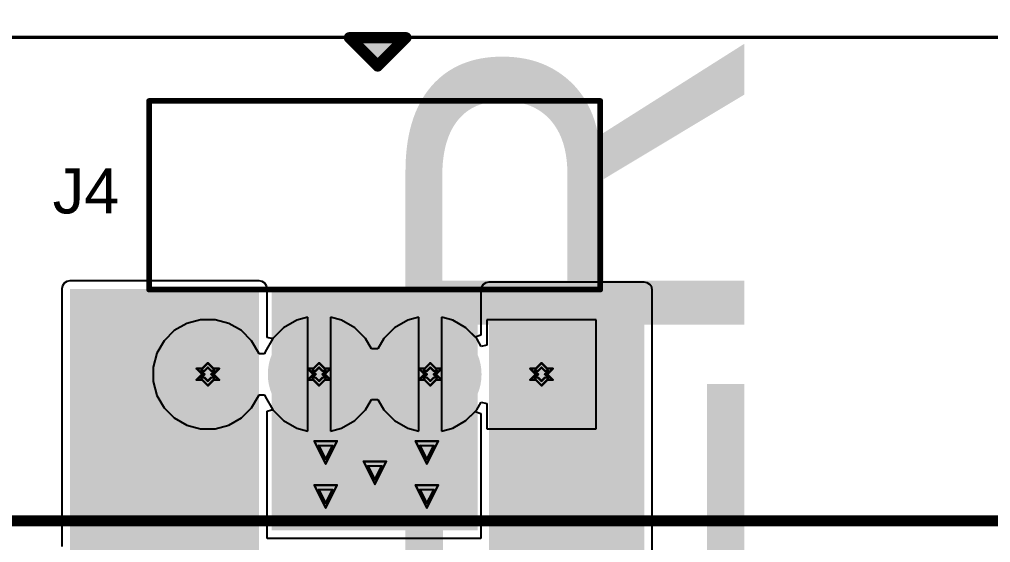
# Model space of a CAD drawing. Header units: millimetres. Extents: x -6 to 194, y -120 to 229.
# Drawn here: x 27.52 to 49.35, y 147.66 to 159.43 of the extents above; entities that cross this region are included whole.
import ezdxf

# ---------------------------------------------------------------- set-up
doc = ezdxf.new("R2010")
doc.units = ezdxf.units.MM
for name, color, linetype in [('BottomLayer', 5, 'Continuous'), ('BottomSolder', 6, 'Continuous'), ('DrillDrawing', 1, 'Continuous'), ('MultiLayer', 9, 'Continuous'), ('PadHoleLayer', 156, 'Continuous'), ('TopLayer', 1, 'Continuous'), ('TopOverlay', 2, 'Continuous'), ('TopSolder', 216, 'Continuous'), ('ViaHoleLayer', 16, 'Continuous')]:
    doc.layers.add(name, color=color, linetype=linetype)
doc.styles.add('Arial', font='', dxfattribs={"height": 0.2})
doc.styles.get('Arial').set_extended_font_data('Arial')

# ---------------------------------------------------------------- blocks, each defined once
blk = doc.blocks.new('4_PIN_R_____A_____P____C_________39')
at = {"layer": 'BottomLayer'}
blk.add_hatch(color=5, dxfattribs=at).paths.add_polyline_path([(-1.05, 1.05), (1.05, 1.05), (1.05, -1.05), (-1.05, -1.05)])
h = blk.add_hatch(color=5, dxfattribs=at)
edge = h.paths.add_edge_path()
edge.add_arc((2.5, 0), 1.05, 0, 360)
h = blk.add_hatch(color=5, dxfattribs=at)
edge = h.paths.add_edge_path()
edge.add_arc((5, 0), 1.05, 0, 360)
h = blk.add_hatch(color=5, dxfattribs=at)
edge = h.paths.add_edge_path()
edge.add_arc((7.5, 0), 1.05, 0, 360)
at = {"layer": 'BottomSolder'}
blk.add_hatch(color=6, dxfattribs=at).paths.add_polyline_path([(-1.152, 1.152), (1.152, 1.152), (1.152, -1.152), (-1.152, -1.152)])
h = blk.add_hatch(color=6, dxfattribs=at)
edge = h.paths.add_edge_path()
edge.add_arc((2.5, 0), 1.152, 0, 360)
h = blk.add_hatch(color=6, dxfattribs=at)
edge = h.paths.add_edge_path()
edge.add_arc((5, 0), 1.152, 0, 360)
h = blk.add_hatch(color=6, dxfattribs=at)
edge = h.paths.add_edge_path()
edge.add_arc((7.5, 0), 1.152, 0, 360)
at = {"layer": 'MultiLayer'}
blk.add_hatch(color=9, dxfattribs=at).paths.add_polyline_path([(-1.05, 1.05), (1.05, 1.05), (1.05, -1.05), (-1.05, -1.05)])
h = blk.add_hatch(color=9, dxfattribs=at)
edge = h.paths.add_edge_path()
edge.add_arc((2.5, 0), 1.05, 0, 360)
h = blk.add_hatch(color=9, dxfattribs=at)
edge = h.paths.add_edge_path()
edge.add_arc((5, 0), 1.05, 0, 360)
h = blk.add_hatch(color=9, dxfattribs=at)
edge = h.paths.add_edge_path()
edge.add_arc((7.5, 0), 1.05, 0, 360)
at = {"layer": 'PadHoleLayer'}
h = blk.add_hatch(color=156, dxfattribs=at)
edge = h.paths.add_edge_path()
edge.add_arc((0, 0), 0.6, 0, 360)
h = blk.add_hatch(color=156, dxfattribs=at)
edge = h.paths.add_edge_path()
edge.add_arc((2.5, 0), 0.6, 0, 360)
h = blk.add_hatch(color=156, dxfattribs=at)
edge = h.paths.add_edge_path()
edge.add_arc((5, 0), 0.6, 0, 360)
h = blk.add_hatch(color=156, dxfattribs=at)
edge = h.paths.add_edge_path()
edge.add_arc((7.5, 0), 0.6, 0, 360)
at = {"layer": 'TopLayer'}
blk.add_hatch(color=1, dxfattribs=at).paths.add_polyline_path([(-1.05, 1.05), (1.05, 1.05), (1.05, -1.05), (-1.05, -1.05)])
h = blk.add_hatch(color=1, dxfattribs=at)
edge = h.paths.add_edge_path()
edge.add_arc((2.5, 0), 1.05, 0, 360)
h = blk.add_hatch(color=1, dxfattribs=at)
edge = h.paths.add_edge_path()
edge.add_arc((5, 0), 1.05, 0, 360)
h = blk.add_hatch(color=1, dxfattribs=at)
edge = h.paths.add_edge_path()
edge.add_arc((7.5, 0), 1.05, 0, 360)
at = {"layer": 'TopOverlay'}
blk.add_hatch(color=2, dxfattribs=at).paths.add_polyline_path([(4.035, -7.117), (3.353, -7.117), (3.353, -7.595), (4.035, -7.595)])
at = {"layer": 'TopSolder'}
blk.add_hatch(color=216, dxfattribs=at).paths.add_polyline_path([(-1.152, 1.152), (1.152, 1.152), (1.152, -1.152), (-1.152, -1.152)])
h = blk.add_hatch(color=216, dxfattribs=at)
edge = h.paths.add_edge_path()
edge.add_arc((2.5, 0), 1.152, 0, 360)
h = blk.add_hatch(color=216, dxfattribs=at)
edge = h.paths.add_edge_path()
edge.add_arc((5, 0), 1.152, 0, 360)
h = blk.add_hatch(color=216, dxfattribs=at)
edge = h.paths.add_edge_path()
edge.add_arc((7.5, 0), 1.152, 0, 360)
at = {"layer": 'TopOverlay'}
for points, const_width in [([(8.821, -1.905), (-1.321, -1.905)], 0.127), ([(-1.321, -1.905), (-1.321, -6.147)], 0.127), ([(8.821, -1.905), (8.821, -6.147)], 0.127), ([(8.821, -6.147), (-1.321, -6.147)], 0.127), ([(3.683, -6.934), (3.048, -7.569)], 0.254), ([(4.318, -7.569), (3.683, -6.934)], 0.254), ([(4.318, -7.569), (3.048, -7.569)], 0.254)]:
    blk.add_lwpolyline(points, dxfattribs=dict(at, const_width=const_width))
for points, const_width in [([(-1.353, -1.905, 1), (-1.289, -1.905, 1)], 0.0635), ([(-1.353, -1.905, 1), (-1.289, -1.905, 1)], 0.0635), ([(8.789, -1.905, 1), (8.853, -1.905, 1)], 0.0635), ([(8.789, -1.905, 1), (8.853, -1.905, 1)], 0.0635), ([(-1.353, -6.147, 1), (-1.289, -6.147, 1)], 0.0635), ([(-1.353, -6.147, 1), (-1.289, -6.147, 1)], 0.0635), ([(8.789, -6.147, 1), (8.853, -6.147, 1)], 0.0635), ([(8.789, -6.147, 1), (8.853, -6.147, 1)], 0.0635), ([(3.619, -6.934, 1), (3.747, -6.934, 1)], 0.127), ([(3.619, -6.934, 1), (3.747, -6.934, 1)], 0.127), ([(2.985, -7.569, 1), (3.111, -7.569, 1)], 0.127), ([(2.985, -7.569, 1), (3.111, -7.569, 1)], 0.127), ([(4.255, -7.569, 1), (4.381, -7.569, 1)], 0.127), ([(4.255, -7.569, 1), (4.381, -7.569, 1)], 0.127)]:
    blk.add_lwpolyline(points, format="xyb", close=True, dxfattribs=dict(at, const_width=const_width))

msp = doc.modelspace()

# ---------------------------------------------------------------- hatches: boundary and pattern name
at = {"layer": 'BottomLayer'}
h = msp.add_hatch(color=5, dxfattribs=at)
edge = h.paths.add_edge_path()
edge.add_arc((34.399, 149.692), 0.3, 0, 360)
h = msp.add_hatch(color=5, dxfattribs=at)
edge = h.paths.add_edge_path()
edge.add_arc((36.674, 149.692), 0.3, 0, 360)
h = msp.add_hatch(color=5, dxfattribs=at)
edge = h.paths.add_edge_path()
edge.add_arc((35.506, 149.235), 0.3, 0, 360)
h = msp.add_hatch(color=5, dxfattribs=at)
edge = h.paths.add_edge_path()
edge.add_arc((34.399, 148.702), 0.3, 0, 360)
h = msp.add_hatch(color=5, dxfattribs=at)
edge = h.paths.add_edge_path()
edge.add_arc((36.674, 148.702), 0.3, 0, 360)
at = {"layer": 'BottomSolder'}
h = msp.add_hatch(color=6, dxfattribs=at)
edge = h.paths.add_edge_path()
edge.add_arc((34.399, 149.692), 0.402, 0, 360)
h = msp.add_hatch(color=6, dxfattribs=at)
edge = h.paths.add_edge_path()
edge.add_arc((36.674, 149.692), 0.402, 0, 360)
h = msp.add_hatch(color=6, dxfattribs=at)
edge = h.paths.add_edge_path()
edge.add_arc((35.506, 149.235), 0.402, 0, 360)
h = msp.add_hatch(color=6, dxfattribs=at)
edge = h.paths.add_edge_path()
edge.add_arc((34.399, 148.702), 0.402, 0, 360)
h = msp.add_hatch(color=6, dxfattribs=at)
edge = h.paths.add_edge_path()
edge.add_arc((36.674, 148.702), 0.402, 0, 360)
at = {"layer": 'TopLayer'}
for points in [[(28.651, 36.093), (32.901, 36.093), (32.901, 153.368), (28.651, 153.368)], [(33.188, 147.937), (37.813, 147.937), (37.813, 153.356), (33.188, 153.356)], [(41.559, 153.342), (38.069, 153.342), (38.069, 144.841), (41.559, 144.841)]]:
    msp.add_hatch(color=1, dxfattribs=at).paths.add_polyline_path(points)
h = msp.add_hatch(color=1, dxfattribs=at)
edge = h.paths.add_edge_path()
edge.add_arc((34.399, 149.692), 0.3, 0, 360)
h = msp.add_hatch(color=1, dxfattribs=at)
edge = h.paths.add_edge_path()
edge.add_arc((36.674, 149.692), 0.3, 0, 360)
h = msp.add_hatch(color=1, dxfattribs=at)
edge = h.paths.add_edge_path()
edge.add_arc((35.506, 149.235), 0.3, 0, 360)
h = msp.add_hatch(color=1, dxfattribs=at)
edge = h.paths.add_edge_path()
edge.add_arc((34.399, 148.702), 0.3, 0, 360)
h = msp.add_hatch(color=1, dxfattribs=at)
edge = h.paths.add_edge_path()
edge.add_arc((36.674, 148.702), 0.3, 0, 360)
at = {"layer": 'TopSolder'}
h = msp.add_hatch(color=216, dxfattribs=at)
edge = h.paths.add_edge_path()
edge.add_arc((34.399, 149.692), 0.402, 0, 360)
h = msp.add_hatch(color=216, dxfattribs=at)
edge = h.paths.add_edge_path()
edge.add_arc((36.674, 149.692), 0.402, 0, 360)
h = msp.add_hatch(color=216, dxfattribs=at)
edge = h.paths.add_edge_path()
edge.add_arc((35.506, 149.235), 0.402, 0, 360)
h = msp.add_hatch(color=216, dxfattribs=at)
edge = h.paths.add_edge_path()
edge.add_arc((34.399, 148.702), 0.402, 0, 360)
h = msp.add_hatch(color=216, dxfattribs=at)
edge = h.paths.add_edge_path()
edge.add_arc((36.674, 148.702), 0.402, 0, 360)
at = {"layer": 'ViaHoleLayer'}
h = msp.add_hatch(color=16, dxfattribs=at)
edge = h.paths.add_edge_path()
edge.add_arc((34.399, 149.692), 0.15, 0, 360)
h = msp.add_hatch(color=16, dxfattribs=at)
edge = h.paths.add_edge_path()
edge.add_arc((36.674, 149.692), 0.15, 0, 360)
h = msp.add_hatch(color=16, dxfattribs=at)
edge = h.paths.add_edge_path()
edge.add_arc((35.506, 149.235), 0.15, 0, 360)
h = msp.add_hatch(color=16, dxfattribs=at)
edge = h.paths.add_edge_path()
edge.add_arc((34.399, 148.702), 0.15, 0, 360)
h = msp.add_hatch(color=16, dxfattribs=at)
edge = h.paths.add_edge_path()
edge.add_arc((36.674, 148.702), 0.15, 0, 360)

# ---------------------------------------------------------------- linework, layer by layer
at = {"layer": 'BottomLayer'}
for p, q in [((2.875, 159.019), (68.127, 159.019)), ((31.277, 152.594), (30.997, 152.432)), ((31.589, 152.678), (31.277, 152.594)), ((31.913, 152.678), (31.589, 152.678)), ((32.225, 152.594), (31.913, 152.678)), ((32.505, 152.432), (32.225, 152.594)), ((33.748, 152.665), (33.45, 152.493)), ((33.997, 152.732), (33.748, 152.665)), ((33.997, 151.45), (33.997, 152.732)), ((34.754, 152.665), (34.505, 152.732)), ((34.505, 152.732), (34.505, 151.45)), ((35.052, 152.493), (34.754, 152.665)), ((36.248, 152.665), (35.95, 152.493)), ((36.497, 152.732), (36.248, 152.665)), ((36.497, 151.45), (36.497, 152.732)), ((37.254, 152.665), (37.005, 152.732)), ((37.005, 152.732), (37.005, 151.45)), ((37.552, 152.493), (37.254, 152.665)), ((40.479, 152.678), (38.023, 152.678)), ((38.023, 152.678), (38.023, 152.108)), ((40.479, 150.222), (40.479, 152.678)), ((30.997, 152.432), (30.769, 152.204)), ((32.733, 152.204), (32.505, 152.432)), ((33.45, 152.493), (33.208, 152.251)), ((35.294, 152.251), (35.052, 152.493)), ((35.95, 152.493), (35.708, 152.251)), ((37.794, 152.251), (37.552, 152.493)), ((30.769, 152.204), (30.607, 151.924)), ((32.895, 151.924), (32.733, 152.204)), ((33.208, 152.251), (33.036, 151.953)), ((35.428, 152.02), (35.294, 152.251)), ((35.708, 152.251), (35.574, 152.02)), ((37.896, 152.074), (37.794, 152.251)), ((33.036, 151.953), (33.025, 151.913)), ((35.574, 152.02), (35.428, 152.02)), ((38.023, 152.108), (37.896, 152.074)), ((30.607, 151.924), (30.523, 151.612)), ((32.898, 151.913), (32.895, 151.924)), ((33.025, 151.913), (32.898, 151.913)), ((30.523, 151.612), (30.523, 151.288)), ((30.523, 151.288), (30.607, 150.976)), ((33.997, 150.168), (33.997, 151.45)), ((34.505, 151.45), (34.505, 150.168)), ((36.497, 150.168), (36.497, 151.45)), ((37.005, 151.45), (37.005, 150.168)), ((30.607, 150.976), (30.769, 150.696)), ((32.733, 150.696), (32.895, 150.976)), ((32.895, 150.976), (32.898, 150.987)), ((32.898, 150.987), (33.025, 150.987)), ((33.025, 150.987), (33.036, 150.947)), ((33.036, 150.947), (33.208, 150.649)), ((35.294, 150.649), (35.428, 150.88)), ((35.428, 150.88), (35.574, 150.88)), ((35.574, 150.88), (35.708, 150.649)), ((30.769, 150.696), (30.997, 150.468)), ((32.505, 150.468), (32.733, 150.696)), ((33.208, 150.649), (33.45, 150.407)), ((35.052, 150.407), (35.294, 150.649)), ((35.708, 150.649), (35.95, 150.407)), ((37.552, 150.407), (37.794, 150.649)), ((37.794, 150.649), (37.896, 150.826)), ((37.896, 150.826), (38.023, 150.792)), ((38.023, 150.792), (38.023, 150.222)), ((30.997, 150.468), (31.277, 150.306)), ((32.225, 150.306), (32.505, 150.468)), ((31.277, 150.306), (31.589, 150.222)), ((31.589, 150.222), (31.913, 150.222)), ((31.913, 150.222), (32.225, 150.306)), ((33.45, 150.407), (33.748, 150.235)), ((33.748, 150.235), (33.997, 150.168)), ((34.505, 150.168), (34.754, 150.235)), ((34.754, 150.235), (35.052, 150.407)), ((35.95, 150.407), (36.248, 150.235)), ((36.248, 150.235), (36.497, 150.168)), ((37.005, 150.168), (37.254, 150.235)), ((37.254, 150.235), (37.552, 150.407)), ((38.023, 150.222), (40.479, 150.222))]:
    msp.add_line(p, q, dxfattribs=at)
at = {"layer": 'DrillDrawing', "const_width": 0.0508}
for points in [[(31.624, 151.577), (31.751, 151.704)], [(31.751, 151.704), (31.878, 151.577)], [(34.124, 151.577), (34.251, 151.704)], [(34.251, 151.704), (34.378, 151.577)], [(36.624, 151.577), (36.751, 151.704)], [(36.751, 151.704), (36.878, 151.577)], [(39.124, 151.577), (39.251, 151.704)], [(39.251, 151.704), (39.378, 151.577)], [(31.497, 151.577), (31.624, 151.45)], [(31.497, 151.577), (31.624, 151.577)], [(31.599, 151.526), (31.675, 151.45)], [(31.599, 151.526), (31.675, 151.526)], [(31.675, 151.526), (31.751, 151.602)], [(31.751, 151.602), (31.827, 151.526)], [(31.827, 151.526), (31.903, 151.526)], [(31.827, 151.45), (31.903, 151.526)], [(31.878, 151.577), (32.005, 151.577)], [(31.878, 151.45), (32.005, 151.577)], [(33.997, 151.577), (34.124, 151.45)], [(33.997, 151.577), (34.124, 151.577)], [(34.099, 151.526), (34.175, 151.45)], [(34.099, 151.526), (34.175, 151.526)], [(34.175, 151.526), (34.251, 151.602)], [(34.251, 151.602), (34.327, 151.526)], [(34.327, 151.526), (34.403, 151.526)], [(34.327, 151.45), (34.403, 151.526)], [(34.378, 151.577), (34.505, 151.577)], [(34.378, 151.45), (34.505, 151.577)], [(36.497, 151.577), (36.624, 151.45)], [(36.497, 151.577), (36.624, 151.577)], [(36.599, 151.526), (36.675, 151.45)], [(36.599, 151.526), (36.675, 151.526)], [(36.675, 151.526), (36.751, 151.602)], [(36.751, 151.602), (36.827, 151.526)], [(36.827, 151.526), (36.903, 151.526)], [(36.827, 151.45), (36.903, 151.526)], [(36.878, 151.577), (37.005, 151.577)], [(36.878, 151.45), (37.005, 151.577)], [(38.997, 151.577), (39.124, 151.45)], [(38.997, 151.577), (39.124, 151.577)], [(39.099, 151.526), (39.175, 151.45)], [(39.099, 151.526), (39.175, 151.526)], [(39.175, 151.526), (39.251, 151.602)], [(39.251, 151.602), (39.327, 151.526)], [(39.327, 151.526), (39.403, 151.526)], [(39.327, 151.45), (39.403, 151.526)], [(39.378, 151.577), (39.505, 151.577)], [(39.378, 151.45), (39.505, 151.577)], [(31.497, 151.323), (31.624, 151.45)], [(31.497, 151.323), (31.624, 151.323)], [(31.599, 151.374), (31.675, 151.45)], [(31.599, 151.374), (31.675, 151.374)], [(31.624, 151.323), (31.751, 151.196)], [(31.675, 151.374), (31.751, 151.298)], [(31.751, 151.298), (31.827, 151.374)], [(31.751, 151.196), (31.878, 151.323)], [(31.827, 151.45), (31.903, 151.374)], [(31.827, 151.374), (31.903, 151.374)], [(31.878, 151.45), (32.005, 151.323)], [(31.878, 151.323), (32.005, 151.323)], [(33.997, 151.323), (34.124, 151.45)], [(33.997, 151.323), (34.124, 151.323)], [(34.099, 151.374), (34.175, 151.45)], [(34.099, 151.374), (34.175, 151.374)], [(34.124, 151.323), (34.251, 151.196)], [(34.175, 151.374), (34.251, 151.298)], [(34.251, 151.298), (34.327, 151.374)], [(34.251, 151.196), (34.378, 151.323)], [(34.327, 151.45), (34.403, 151.374)], [(34.327, 151.374), (34.403, 151.374)], [(34.378, 151.45), (34.505, 151.323)], [(34.378, 151.323), (34.505, 151.323)], [(36.497, 151.323), (36.624, 151.45)], [(36.497, 151.323), (36.624, 151.323)], [(36.599, 151.374), (36.675, 151.45)], [(36.599, 151.374), (36.675, 151.374)], [(36.624, 151.323), (36.751, 151.196)], [(36.675, 151.374), (36.751, 151.298)], [(36.751, 151.298), (36.827, 151.374)], [(36.751, 151.196), (36.878, 151.323)], [(36.827, 151.45), (36.903, 151.374)], [(36.827, 151.374), (36.903, 151.374)], [(36.878, 151.45), (37.005, 151.323)], [(36.878, 151.323), (37.005, 151.323)], [(38.997, 151.323), (39.124, 151.45)], [(38.997, 151.323), (39.124, 151.323)], [(39.099, 151.374), (39.175, 151.45)], [(39.099, 151.374), (39.175, 151.374)], [(39.124, 151.323), (39.251, 151.196)], [(39.175, 151.374), (39.251, 151.298)], [(39.251, 151.298), (39.327, 151.374)], [(39.251, 151.196), (39.378, 151.323)], [(39.327, 151.45), (39.403, 151.374)], [(39.327, 151.374), (39.403, 151.374)], [(39.378, 151.45), (39.505, 151.323)], [(39.378, 151.323), (39.505, 151.323)], [(34.145, 149.946), (34.653, 149.946)], [(34.145, 149.946), (34.399, 149.438)], [(34.399, 149.438), (34.653, 149.946)], [(36.42, 149.946), (36.928, 149.946)], [(36.42, 149.946), (36.674, 149.438)], [(36.674, 149.438), (36.928, 149.946)], [(34.247, 149.845), (34.552, 149.845)], [(34.247, 149.845), (34.399, 149.54)], [(34.399, 149.54), (34.552, 149.845)], [(36.522, 149.845), (36.827, 149.845)], [(36.522, 149.845), (36.674, 149.54)], [(36.674, 149.54), (36.827, 149.845)], [(35.252, 149.489), (35.76, 149.489)], [(35.252, 149.489), (35.506, 148.981)], [(35.354, 149.387), (35.658, 149.387)], [(35.354, 149.387), (35.506, 149.083)], [(35.506, 148.981), (35.76, 149.489)], [(35.506, 149.083), (35.658, 149.387)], [(34.145, 148.956), (34.653, 148.956)], [(34.145, 148.956), (34.399, 148.448)], [(34.247, 148.854), (34.552, 148.854)], [(34.247, 148.854), (34.399, 148.549)], [(34.399, 148.448), (34.653, 148.956)], [(34.399, 148.549), (34.552, 148.854)], [(36.42, 148.956), (36.928, 148.956)], [(36.42, 148.956), (36.674, 148.448)], [(36.522, 148.854), (36.827, 148.854)], [(36.522, 148.854), (36.674, 148.549)], [(36.674, 148.448), (36.928, 148.956)], [(36.674, 148.549), (36.827, 148.854)]]:
    msp.add_lwpolyline(points, dxfattribs=at)
at = {"layer": 'DrillDrawing', "const_width": 0.0254}
for points in [[(31.738, 151.704, 1), (31.764, 151.704, 1)], [(31.738, 151.704, 1), (31.764, 151.704, 1)], [(34.238, 151.704, 1), (34.264, 151.704, 1)], [(34.238, 151.704, 1), (34.264, 151.704, 1)], [(36.738, 151.704, 1), (36.764, 151.704, 1)], [(36.738, 151.704, 1), (36.764, 151.704, 1)], [(39.238, 151.704, 1), (39.264, 151.704, 1)], [(39.238, 151.704, 1), (39.264, 151.704, 1)], [(31.484, 151.577, 1), (31.51, 151.577, 1)], [(31.484, 151.577, 1), (31.51, 151.577, 1)], [(31.586, 151.526, 1), (31.611, 151.526, 1)], [(31.586, 151.526, 1), (31.611, 151.526, 1)], [(31.611, 151.577, 1), (31.637, 151.577, 1)], [(31.611, 151.577, 1), (31.637, 151.577, 1)], [(31.662, 151.526, 1), (31.688, 151.526, 1)], [(31.662, 151.526, 1), (31.688, 151.526, 1)], [(31.738, 151.602, 1), (31.764, 151.602, 1)], [(31.738, 151.602, 1), (31.764, 151.602, 1)], [(31.815, 151.526, 1), (31.84, 151.526, 1)], [(31.815, 151.526, 1), (31.84, 151.526, 1)], [(31.865, 151.577, 1), (31.891, 151.577, 1)], [(31.865, 151.577, 1), (31.891, 151.577, 1)], [(31.891, 151.526, 1), (31.916, 151.526, 1)], [(31.891, 151.526, 1), (31.916, 151.526, 1)], [(31.992, 151.577, 1), (32.018, 151.577, 1)], [(31.992, 151.577, 1), (32.018, 151.577, 1)], [(33.984, 151.577, 1), (34.01, 151.577, 1)], [(33.984, 151.577, 1), (34.01, 151.577, 1)], [(34.086, 151.526, 1), (34.111, 151.526, 1)], [(34.086, 151.526, 1), (34.111, 151.526, 1)], [(34.111, 151.577, 1), (34.137, 151.577, 1)], [(34.111, 151.577, 1), (34.137, 151.577, 1)], [(34.162, 151.526, 1), (34.188, 151.526, 1)], [(34.162, 151.526, 1), (34.188, 151.526, 1)], [(34.238, 151.602, 1), (34.264, 151.602, 1)], [(34.238, 151.602, 1), (34.264, 151.602, 1)], [(34.315, 151.526, 1), (34.34, 151.526, 1)], [(34.315, 151.526, 1), (34.34, 151.526, 1)], [(34.365, 151.577, 1), (34.391, 151.577, 1)], [(34.365, 151.577, 1), (34.391, 151.577, 1)], [(34.391, 151.526, 1), (34.416, 151.526, 1)], [(34.391, 151.526, 1), (34.416, 151.526, 1)], [(34.492, 151.577, 1), (34.518, 151.577, 1)], [(34.492, 151.577, 1), (34.518, 151.577, 1)], [(36.484, 151.577, 1), (36.51, 151.577, 1)], [(36.484, 151.577, 1), (36.51, 151.577, 1)], [(36.586, 151.526, 1), (36.611, 151.526, 1)], [(36.586, 151.526, 1), (36.611, 151.526, 1)], [(36.611, 151.577, 1), (36.637, 151.577, 1)], [(36.611, 151.577, 1), (36.637, 151.577, 1)], [(36.662, 151.526, 1), (36.688, 151.526, 1)], [(36.662, 151.526, 1), (36.688, 151.526, 1)], [(36.738, 151.602, 1), (36.764, 151.602, 1)], [(36.738, 151.602, 1), (36.764, 151.602, 1)], [(36.815, 151.526, 1), (36.84, 151.526, 1)], [(36.815, 151.526, 1), (36.84, 151.526, 1)], [(36.865, 151.577, 1), (36.891, 151.577, 1)], [(36.865, 151.577, 1), (36.891, 151.577, 1)], [(36.891, 151.526, 1), (36.916, 151.526, 1)], [(36.891, 151.526, 1), (36.916, 151.526, 1)], [(36.992, 151.577, 1), (37.018, 151.577, 1)], [(36.992, 151.577, 1), (37.018, 151.577, 1)], [(38.984, 151.577, 1), (39.01, 151.577, 1)], [(38.984, 151.577, 1), (39.01, 151.577, 1)], [(39.086, 151.526, 1), (39.111, 151.526, 1)], [(39.086, 151.526, 1), (39.111, 151.526, 1)], [(39.111, 151.577, 1), (39.137, 151.577, 1)], [(39.111, 151.577, 1), (39.137, 151.577, 1)], [(39.162, 151.526, 1), (39.188, 151.526, 1)], [(39.162, 151.526, 1), (39.188, 151.526, 1)], [(39.238, 151.602, 1), (39.264, 151.602, 1)], [(39.238, 151.602, 1), (39.264, 151.602, 1)], [(39.315, 151.526, 1), (39.34, 151.526, 1)], [(39.315, 151.526, 1), (39.34, 151.526, 1)], [(39.365, 151.577, 1), (39.391, 151.577, 1)], [(39.365, 151.577, 1), (39.391, 151.577, 1)], [(39.391, 151.526, 1), (39.416, 151.526, 1)], [(39.391, 151.526, 1), (39.416, 151.526, 1)], [(39.492, 151.577, 1), (39.518, 151.577, 1)], [(39.492, 151.577, 1), (39.518, 151.577, 1)], [(31.484, 151.323, 1), (31.51, 151.323, 1)], [(31.484, 151.323, 1), (31.51, 151.323, 1)], [(31.586, 151.374, 1), (31.611, 151.374, 1)], [(31.586, 151.374, 1), (31.611, 151.374, 1)], [(31.611, 151.45, 1), (31.637, 151.45, 1)], [(31.611, 151.45, 1), (31.637, 151.45, 1)], [(31.611, 151.323, 1), (31.637, 151.323, 1)], [(31.611, 151.323, 1), (31.637, 151.323, 1)], [(31.662, 151.45, 1), (31.688, 151.45, 1)], [(31.662, 151.45, 1), (31.688, 151.45, 1)], [(31.662, 151.374, 1), (31.688, 151.374, 1)], [(31.662, 151.374, 1), (31.688, 151.374, 1)], [(31.738, 151.298, 1), (31.764, 151.298, 1)], [(31.738, 151.298, 1), (31.764, 151.298, 1)], [(31.815, 151.45, 1), (31.84, 151.45, 1)], [(31.815, 151.45, 1), (31.84, 151.45, 1)], [(31.815, 151.374, 1), (31.84, 151.374, 1)], [(31.815, 151.374, 1), (31.84, 151.374, 1)], [(31.865, 151.45, 1), (31.891, 151.45, 1)], [(31.865, 151.45, 1), (31.891, 151.45, 1)], [(31.865, 151.323, 1), (31.891, 151.323, 1)], [(31.865, 151.323, 1), (31.891, 151.323, 1)], [(31.891, 151.374, 1), (31.916, 151.374, 1)], [(31.891, 151.374, 1), (31.916, 151.374, 1)], [(31.992, 151.323, 1), (32.018, 151.323, 1)], [(31.992, 151.323, 1), (32.018, 151.323, 1)], [(33.984, 151.323, 1), (34.01, 151.323, 1)], [(33.984, 151.323, 1), (34.01, 151.323, 1)], [(34.086, 151.374, 1), (34.111, 151.374, 1)], [(34.086, 151.374, 1), (34.111, 151.374, 1)], [(34.111, 151.45, 1), (34.137, 151.45, 1)], [(34.111, 151.45, 1), (34.137, 151.45, 1)], [(34.111, 151.323, 1), (34.137, 151.323, 1)], [(34.111, 151.323, 1), (34.137, 151.323, 1)], [(34.162, 151.45, 1), (34.188, 151.45, 1)], [(34.162, 151.45, 1), (34.188, 151.45, 1)], [(34.162, 151.374, 1), (34.188, 151.374, 1)], [(34.162, 151.374, 1), (34.188, 151.374, 1)], [(34.238, 151.298, 1), (34.264, 151.298, 1)], [(34.238, 151.298, 1), (34.264, 151.298, 1)], [(34.315, 151.45, 1), (34.34, 151.45, 1)], [(34.315, 151.45, 1), (34.34, 151.45, 1)], [(34.315, 151.374, 1), (34.34, 151.374, 1)], [(34.315, 151.374, 1), (34.34, 151.374, 1)], [(34.365, 151.45, 1), (34.391, 151.45, 1)], [(34.365, 151.45, 1), (34.391, 151.45, 1)], [(34.365, 151.323, 1), (34.391, 151.323, 1)], [(34.365, 151.323, 1), (34.391, 151.323, 1)], [(34.391, 151.374, 1), (34.416, 151.374, 1)], [(34.391, 151.374, 1), (34.416, 151.374, 1)], [(34.492, 151.323, 1), (34.518, 151.323, 1)], [(34.492, 151.323, 1), (34.518, 151.323, 1)], [(36.484, 151.323, 1), (36.51, 151.323, 1)], [(36.484, 151.323, 1), (36.51, 151.323, 1)], [(36.586, 151.374, 1), (36.611, 151.374, 1)], [(36.586, 151.374, 1), (36.611, 151.374, 1)], [(36.611, 151.45, 1), (36.637, 151.45, 1)], [(36.611, 151.45, 1), (36.637, 151.45, 1)], [(36.611, 151.323, 1), (36.637, 151.323, 1)], [(36.611, 151.323, 1), (36.637, 151.323, 1)], [(36.662, 151.45, 1), (36.688, 151.45, 1)], [(36.662, 151.45, 1), (36.688, 151.45, 1)], [(36.662, 151.374, 1), (36.688, 151.374, 1)], [(36.662, 151.374, 1), (36.688, 151.374, 1)], [(36.738, 151.298, 1), (36.764, 151.298, 1)], [(36.738, 151.298, 1), (36.764, 151.298, 1)], [(36.815, 151.45, 1), (36.84, 151.45, 1)], [(36.815, 151.45, 1), (36.84, 151.45, 1)], [(36.815, 151.374, 1), (36.84, 151.374, 1)], [(36.815, 151.374, 1), (36.84, 151.374, 1)], [(36.865, 151.45, 1), (36.891, 151.45, 1)], [(36.865, 151.45, 1), (36.891, 151.45, 1)], [(36.865, 151.323, 1), (36.891, 151.323, 1)], [(36.865, 151.323, 1), (36.891, 151.323, 1)], [(36.891, 151.374, 1), (36.916, 151.374, 1)], [(36.891, 151.374, 1), (36.916, 151.374, 1)], [(36.992, 151.323, 1), (37.018, 151.323, 1)], [(36.992, 151.323, 1), (37.018, 151.323, 1)], [(38.984, 151.323, 1), (39.01, 151.323, 1)], [(38.984, 151.323, 1), (39.01, 151.323, 1)], [(39.086, 151.374, 1), (39.111, 151.374, 1)], [(39.086, 151.374, 1), (39.111, 151.374, 1)], [(39.111, 151.45, 1), (39.137, 151.45, 1)], [(39.111, 151.45, 1), (39.137, 151.45, 1)], [(39.111, 151.323, 1), (39.137, 151.323, 1)], [(39.111, 151.323, 1), (39.137, 151.323, 1)], [(39.162, 151.45, 1), (39.188, 151.45, 1)], [(39.162, 151.45, 1), (39.188, 151.45, 1)], [(39.162, 151.374, 1), (39.188, 151.374, 1)], [(39.162, 151.374, 1), (39.188, 151.374, 1)], [(39.238, 151.298, 1), (39.264, 151.298, 1)], [(39.238, 151.298, 1), (39.264, 151.298, 1)], [(39.315, 151.45, 1), (39.34, 151.45, 1)], [(39.315, 151.45, 1), (39.34, 151.45, 1)], [(39.315, 151.374, 1), (39.34, 151.374, 1)], [(39.315, 151.374, 1), (39.34, 151.374, 1)], [(39.365, 151.45, 1), (39.391, 151.45, 1)], [(39.365, 151.45, 1), (39.391, 151.45, 1)], [(39.365, 151.323, 1), (39.391, 151.323, 1)], [(39.365, 151.323, 1), (39.391, 151.323, 1)], [(39.391, 151.374, 1), (39.416, 151.374, 1)], [(39.391, 151.374, 1), (39.416, 151.374, 1)], [(39.492, 151.323, 1), (39.518, 151.323, 1)], [(39.492, 151.323, 1), (39.518, 151.323, 1)], [(31.738, 151.196, 1), (31.764, 151.196, 1)], [(31.738, 151.196, 1), (31.764, 151.196, 1)], [(34.238, 151.196, 1), (34.264, 151.196, 1)], [(34.238, 151.196, 1), (34.264, 151.196, 1)], [(36.738, 151.196, 1), (36.764, 151.196, 1)], [(36.738, 151.196, 1), (36.764, 151.196, 1)], [(39.238, 151.196, 1), (39.264, 151.196, 1)], [(39.238, 151.196, 1), (39.264, 151.196, 1)], [(34.133, 149.946, 1), (34.158, 149.946, 1)], [(34.133, 149.946, 1), (34.158, 149.946, 1)], [(34.641, 149.946, 1), (34.666, 149.946, 1)], [(34.641, 149.946, 1), (34.666, 149.946, 1)], [(36.408, 149.946, 1), (36.433, 149.946, 1)], [(36.408, 149.946, 1), (36.433, 149.946, 1)], [(36.916, 149.946, 1), (36.941, 149.946, 1)], [(36.916, 149.946, 1), (36.941, 149.946, 1)], [(34.234, 149.845, 1), (34.26, 149.845, 1)], [(34.234, 149.845, 1), (34.26, 149.845, 1)], [(34.539, 149.845, 1), (34.564, 149.845, 1)], [(34.539, 149.845, 1), (34.564, 149.845, 1)], [(36.509, 149.845, 1), (36.535, 149.845, 1)], [(36.509, 149.845, 1), (36.535, 149.845, 1)], [(36.814, 149.845, 1), (36.84, 149.845, 1)], [(36.814, 149.845, 1), (36.84, 149.845, 1)], [(34.387, 149.54, 1), (34.412, 149.54, 1)], [(34.387, 149.54, 1), (34.412, 149.54, 1)], [(36.662, 149.54, 1), (36.687, 149.54, 1)], [(36.662, 149.54, 1), (36.687, 149.54, 1)], [(34.387, 149.438, 1), (34.412, 149.438, 1)], [(34.387, 149.438, 1), (34.412, 149.438, 1)], [(35.239, 149.489, 1), (35.265, 149.489, 1)], [(35.239, 149.489, 1), (35.265, 149.489, 1)], [(35.341, 149.387, 1), (35.366, 149.387, 1)], [(35.341, 149.387, 1), (35.366, 149.387, 1)], [(35.646, 149.387, 1), (35.671, 149.387, 1)], [(35.646, 149.387, 1), (35.671, 149.387, 1)], [(35.747, 149.489, 1), (35.773, 149.489, 1)], [(35.747, 149.489, 1), (35.773, 149.489, 1)], [(36.662, 149.438, 1), (36.687, 149.438, 1)], [(36.662, 149.438, 1), (36.687, 149.438, 1)], [(35.493, 149.083, 1), (35.519, 149.083, 1)], [(35.493, 149.083, 1), (35.519, 149.083, 1)], [(34.133, 148.956, 1), (34.158, 148.956, 1)], [(34.133, 148.956, 1), (34.158, 148.956, 1)], [(34.234, 148.854, 1), (34.26, 148.854, 1)], [(34.234, 148.854, 1), (34.26, 148.854, 1)], [(34.539, 148.854, 1), (34.564, 148.854, 1)], [(34.539, 148.854, 1), (34.564, 148.854, 1)], [(34.641, 148.956, 1), (34.666, 148.956, 1)], [(34.641, 148.956, 1), (34.666, 148.956, 1)], [(35.493, 148.981, 1), (35.519, 148.981, 1)], [(35.493, 148.981, 1), (35.519, 148.981, 1)], [(36.408, 148.956, 1), (36.433, 148.956, 1)], [(36.408, 148.956, 1), (36.433, 148.956, 1)], [(36.509, 148.854, 1), (36.535, 148.854, 1)], [(36.509, 148.854, 1), (36.535, 148.854, 1)], [(36.814, 148.854, 1), (36.84, 148.854, 1)], [(36.814, 148.854, 1), (36.84, 148.854, 1)], [(36.916, 148.956, 1), (36.941, 148.956, 1)], [(36.916, 148.956, 1), (36.941, 148.956, 1)], [(34.387, 148.549, 1), (34.412, 148.549, 1)], [(34.387, 148.549, 1), (34.412, 148.549, 1)], [(34.387, 148.448, 1), (34.412, 148.448, 1)], [(34.387, 148.448, 1), (34.412, 148.448, 1)], [(36.662, 148.549, 1), (36.687, 148.549, 1)], [(36.662, 148.549, 1), (36.687, 148.549, 1)], [(36.662, 148.448, 1), (36.687, 148.448, 1)], [(36.662, 148.448, 1), (36.687, 148.448, 1)]]:
    msp.add_lwpolyline(points, format="xyb", close=True, dxfattribs=at)
at = {"layer": 'TopLayer'}
for p, q in [((2.864, 159.045), (68.138, 159.045)), ((28.523, 153.497), (28.484, 153.438)), ((28.582, 153.536), (28.523, 153.497)), ((28.651, 153.55), (28.582, 153.536)), ((32.901, 153.55), (28.651, 153.55)), ((32.97, 153.536), (32.901, 153.55)), ((33.029, 153.497), (32.97, 153.536)), ((33.068, 153.438), (33.029, 153.497)), ((37.941, 153.47), (37.901, 153.411)), ((37.999, 153.509), (37.941, 153.47)), ((38.069, 153.523), (37.999, 153.509)), ((41.559, 153.523), (38.069, 153.523)), ((41.629, 153.509), (41.559, 153.523)), ((41.687, 153.47), (41.629, 153.509)), ((41.727, 153.411), (41.687, 153.47)), ((28.484, 153.438), (28.47, 153.368)), ((28.47, 153.368), (28.47, 147.574)), ((33.082, 153.368), (33.068, 153.438)), ((33.082, 152.278), (33.082, 153.368)), ((37.901, 153.411), (37.888, 153.342)), ((37.888, 153.342), (37.888, 152.333)), ((41.741, 153.342), (41.727, 153.411)), ((41.741, 144.841), (41.741, 153.342)), ((33.748, 152.665), (33.45, 152.493)), ((33.997, 152.732), (33.748, 152.665)), ((33.997, 151.45), (33.997, 152.732)), ((34.754, 152.665), (34.505, 152.732)), ((34.505, 152.732), (34.505, 151.45)), ((35.052, 152.493), (34.754, 152.665)), ((36.248, 152.665), (35.95, 152.493)), ((36.497, 152.732), (36.248, 152.665)), ((36.497, 151.45), (36.497, 152.732)), ((37.254, 152.665), (37.005, 152.732)), ((37.005, 152.732), (37.005, 151.45)), ((37.552, 152.493), (37.254, 152.665)), ((33.45, 152.493), (33.209, 152.252)), ((35.294, 152.251), (35.052, 152.493)), ((35.95, 152.493), (35.708, 152.251)), ((37.761, 152.285), (37.552, 152.493)), ((33.179, 152.253), (33.082, 152.278)), ((33.209, 152.252), (33.179, 152.253)), ((35.428, 152.02), (35.294, 152.251)), ((35.708, 152.251), (35.574, 152.02)), ((37.888, 152.333), (37.761, 152.285)), ((35.574, 152.02), (35.428, 152.02)), ((33.997, 150.168), (33.997, 151.45)), ((34.505, 151.45), (34.505, 150.168)), ((36.497, 150.168), (36.497, 151.45)), ((37.005, 151.45), (37.005, 150.168)), ((35.294, 150.649), (35.428, 150.88)), ((35.428, 150.88), (35.574, 150.88)), ((35.574, 150.88), (35.708, 150.649)), ((33.082, 150.622), (33.179, 150.647)), ((33.179, 150.647), (33.209, 150.648)), ((33.209, 150.648), (33.45, 150.407)), ((35.052, 150.407), (35.294, 150.649)), ((35.708, 150.649), (35.95, 150.407)), ((33.082, 147.755), (33.082, 150.622)), ((37.552, 150.407), (37.761, 150.615)), ((37.761, 150.615), (37.888, 150.567)), ((37.888, 150.567), (37.888, 147.755)), ((33.45, 150.407), (33.748, 150.235)), ((33.748, 150.235), (33.997, 150.168)), ((34.505, 150.168), (34.754, 150.235)), ((34.754, 150.235), (35.052, 150.407)), ((35.95, 150.407), (36.248, 150.235)), ((36.248, 150.235), (36.497, 150.168)), ((37.005, 150.168), (37.254, 150.235)), ((37.254, 150.235), (37.552, 150.407)), ((37.888, 147.755), (33.082, 147.755))]:
    msp.add_line(p, q, dxfattribs=at)
at = {"layer": 'TopOverlay', "const_width": 0.254}
msp.add_lwpolyline([(3.012, 148.154), (68.012, 148.154)], dxfattribs=at)

# ---------------------------------------------------------------- block references
at = {"rotation": 180}
msp.add_blockref('4_PIN_R_____A_____P____C_________39', (39.251, 151.45), dxfattribs=at)

# ---------------------------------------------------------------- texts
at = {"layer": 'TopOverlay', "style": 'Arial'}
msp.add_text('PLACE BATTERY HERE', height=7.62, rotation=90, dxfattribs=at).set_placement((43.813, 47))
msp.add_text('J4', height=1.016, dxfattribs=at).set_placement((28.262, 155.067))

doc.saveas('drawing.dxf')
